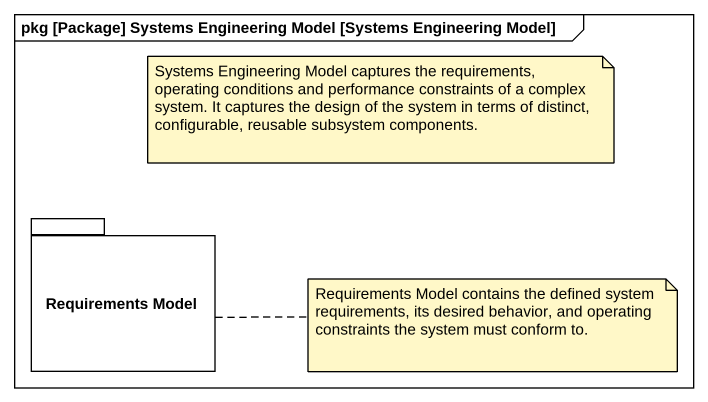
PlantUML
@startuml
mainframe pkg [Package] Systems Engineering Model [Systems Engineering Model]
package "Requirements Model" as Requirements_Model {
}
note as N1
  Systems Engineering Model captures the requirements, operating conditions and performance constraints of a complex system. It captures the design of the system in terms of distinct, configurable, reusable subsystem components.
end note
note right of Requirements_Model : Requirements Model contains the defined system requirements, its desired behavior, and operating constraints the system must conform to.
@enduml
